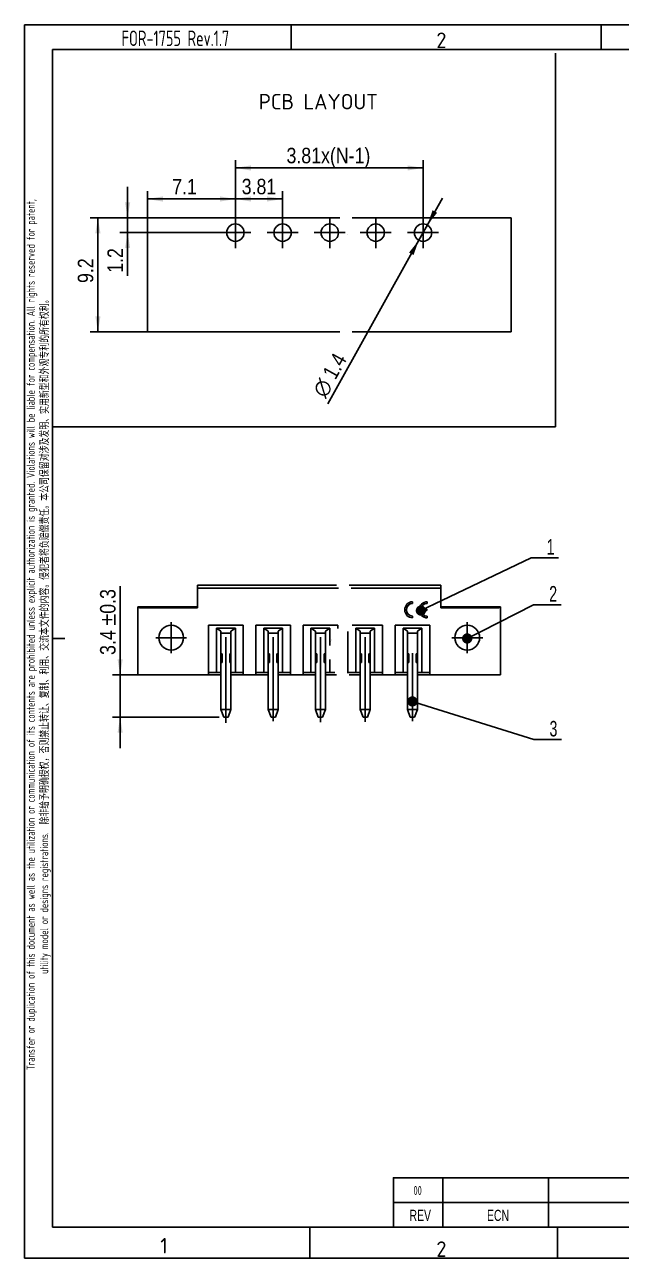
# Model space of a CAD drawing. Header units: millimetres. Extents: x 6 to 292, y 5 to 204.
# Drawn here: x 5.5 to 101.8, y 5 to 204 of the extents above; entities that cross this region are included whole.
import ezdxf
from ezdxf import colors
from ezdxf.entities.mleader import LeaderData, LeaderLine
from ezdxf.enums import TextEntityAlignment as Align
from ezdxf.lldxf.tags import DXFTag
from ezdxf.math import Vec2, Vec3

# ---------------------------------------------------------------- set-up
doc = ezdxf.new("R2010")
doc.units = ezdxf.units.MM
for name, color, linetype in [('200000146', 7, 'Continuous'), ('200000148', 7, 'Continuous'), ('200011556', 7, 'Continuous'), ('Default', 7, 'Continuous'), ('DV10_尺寸层', 7, 'Continuous'), ('DV11_尺寸层', 7, 'Continuous'), ('TEXT', 7, 'Continuous'), ('图框', 7, 'Continuous'), ('尺寸层', 7, 'Continuous'), ('细实线', 7, 'Continuous'), ('轮廓线', 7, 'Continuous')]:
    doc.layers.add(name, color=color, linetype=linetype)
doc.styles.add('SEACAD_Arial_Narrow', font='ARIALN.TTF')
doc.styles.add('SEACAD_Solid_Edge_ANSI', font='seans.ttf')
doc.styles.add('SEACAD_Solid_Edge_ANSI1_Symbols', font='semeca1.ttf')
tags = doc.linetypes.add('CENTER2', pattern=[28.575, 19.05, -3.175, 3.175, -3.175]).pattern_tags.tags
tags[10:11] = [DXFTag(74, 4), DXFTag(75, 0), DXFTag(340, '0'), DXFTag(46, 0.0), DXFTag(50, 0.0), DXFTag(44, 0.0), DXFTag(45, 0.0)]
tags[8:9] = [DXFTag(74, 4), DXFTag(75, 0), DXFTag(340, '0'), DXFTag(46, 0.0), DXFTag(50, 0.0), DXFTag(44, 0.0), DXFTag(45, 0.0)]
tags[6:7] = [DXFTag(74, 4), DXFTag(75, 0), DXFTag(340, '0'), DXFTag(46, 0.0), DXFTag(50, 0.0), DXFTag(44, 0.0), DXFTag(45, 0.0)]
tags[4:5] = [DXFTag(74, 4), DXFTag(75, 0), DXFTag(340, '0'), DXFTag(46, 0.0), DXFTag(50, 0.0), DXFTag(44, 0.0), DXFTag(45, 0.0)]
tags = doc.linetypes.add('DIVIDE2', pattern=[15.875, 6.35, -3.175, 0, -3.175, 0, -3.175]).pattern_tags.tags
tags[14:15] = [DXFTag(74, 4), DXFTag(75, 0), DXFTag(340, '0'), DXFTag(46, 0.0), DXFTag(50, 0.0), DXFTag(44, 0.0), DXFTag(45, 0.0)]
tags[12:13] = [DXFTag(74, 4), DXFTag(75, 0), DXFTag(340, '0'), DXFTag(46, 0.0), DXFTag(50, 0.0), DXFTag(44, 0.0), DXFTag(45, 0.0)]
tags[10:11] = [DXFTag(74, 4), DXFTag(75, 0), DXFTag(340, '0'), DXFTag(46, 0.0), DXFTag(50, 0.0), DXFTag(44, 0.0), DXFTag(45, 0.0)]
tags[8:9] = [DXFTag(74, 4), DXFTag(75, 0), DXFTag(340, '0'), DXFTag(46, 0.0), DXFTag(50, 0.0), DXFTag(44, 0.0), DXFTag(45, 0.0)]
tags[6:7] = [DXFTag(74, 4), DXFTag(75, 0), DXFTag(340, '0'), DXFTag(46, 0.0), DXFTag(50, 0.0), DXFTag(44, 0.0), DXFTag(45, 0.0)]
tags[4:5] = [DXFTag(74, 4), DXFTag(75, 0), DXFTag(340, '0'), DXFTag(46, 0.0), DXFTag(50, 0.0), DXFTag(44, 0.0), DXFTag(45, 0.0)]
tags = doc.linetypes.add('HIDDEN2', pattern=[4.7625, 3.175, -1.5875]).pattern_tags.tags
tags[6:7] = [DXFTag(74, 4), DXFTag(75, 0), DXFTag(340, '0'), DXFTag(46, 0.0), DXFTag(50, 0.0), DXFTag(44, 0.0), DXFTag(45, 0.0)]
tags[4:5] = [DXFTag(74, 4), DXFTag(75, 0), DXFTag(340, '0'), DXFTag(46, 0.0), DXFTag(50, 0.0), DXFTag(44, 0.0), DXFTag(45, 0.0)]
doc.dimstyles.new('DEGSON', dxfattribs={"dimtxt": 2.5, "dimasz": 2.5, "dimexe": 1.25, "dimexo": 0.75, "dimgap": 0.75, "dimtad": 1, "dimdec": 3, "dimlfac": 0.5, "dimdsep": 46, "dimtxsty": 'SEACAD_Arial_Narrow', "dimblk1": '_SE_FILLED', "dimblk2": '_SE_FILLED', "dimsah": 1, "dimcen": 1.25, "dimadec": 1, "dimazin": 0, "dimtfac": 0.7, "dimtdec": 3, "dimtmove": 0, "dimatfit": 3, "dimfxl": 1, "dimtolj": 1, "dimarcsym": 0})

# ---------------------------------------------------------------- blocks, each defined once
blk = doc.blocks.new('SEANNOT_GROUP')
at = {"layer": '尺寸层', "color": 7, "linetype": 'CENTER2'}
for p, q in [((39.5, 172.95), (39.5, 167.95)), ((42, 170.45), (37, 170.45))]:
    blk.add_line(p, q, dxfattribs=at)
blk = doc.blocks.new('SEANNOT_GROUP1')
at = {"layer": '尺寸层', "color": 7, "linetype": 'CENTER2'}
for p, q in [((47.12, 172.95), (47.12, 167.95)), ((49.62, 170.45), (44.62, 170.45))]:
    blk.add_line(p, q, dxfattribs=at)
blk = doc.blocks.new('SEANNOT_GROUP2')
at = {"layer": '尺寸层', "color": 7, "linetype": 'CENTER2'}
for p, q in [((54.74, 172.95), (54.74, 167.95)), ((57.24, 170.45), (52.24, 170.45))]:
    blk.add_line(p, q, dxfattribs=at)
blk = doc.blocks.new('SEANNOT_GROUP3')
at = {"layer": '尺寸层', "color": 7, "linetype": 'CENTER2'}
for p, q in [((62.16, 172.95), (62.16, 167.95)), ((64.66, 170.45), (59.66, 170.45))]:
    blk.add_line(p, q, dxfattribs=at)
blk = doc.blocks.new('SEANNOT_GROUP4')
at = {"layer": '尺寸层', "color": 7, "linetype": 'CENTER2'}
for p, q in [((69.78, 172.95), (69.78, 167.95)), ((72.28, 170.45), (67.28, 170.45))]:
    blk.add_line(p, q, dxfattribs=at)
blk = doc.blocks.new('SEANNOT_GROUP24')
at = {"layer": '尺寸层', "color": 7, "linetype": 'CENTER2'}
for p, q in [((76.91, 107.61), (76.91, 102.61)), ((79.41, 105.11), (74.41, 105.11))]:
    blk.add_line(p, q, dxfattribs=at)
blk = doc.blocks.new('SEANNOT_GROUP25')
at = {"layer": '尺寸层', "color": 7, "linetype": 'CENTER2'}
for p, q in [((29.14, 107.61), (29.14, 102.61)), ((31.64, 105.11), (26.64, 105.11))]:
    blk.add_line(p, q, dxfattribs=at)
blk = doc.blocks.new('SEANNOT_GROUP26')
at = {"layer": '尺寸层', "color": 7, "linetype": 'CENTER2'}
blk.add_line((37.98, 105.21), (37.98, 91.39), dxfattribs=at)
blk = doc.blocks.new('SEANNOT_GROUP27')
at = {"layer": '尺寸层', "color": 7, "linetype": 'CENTER2'}
blk.add_line((45.6, 105.21), (45.6, 91.66), dxfattribs=at)
blk = doc.blocks.new('SEANNOT_GROUP28')
at = {"layer": '尺寸层', "color": 7, "linetype": 'CENTER2'}
blk.add_line((53.22, 105.21), (53.22, 91.5), dxfattribs=at)
blk = doc.blocks.new('SEANNOT_GROUP29')
at = {"layer": '尺寸层', "color": 7, "linetype": 'CENTER2'}
blk.add_line((60.45, 105.21), (60.45, 91.55), dxfattribs=at)
blk = doc.blocks.new('SEANNOT_GROUP30')
at = {"layer": '尺寸层', "color": 7, "linetype": 'CENTER2'}
blk.add_line((68.07, 102.61), (68.07, 91.66), dxfattribs=at)
blk = doc.blocks.new('_DOT')
at = {"color": 0}
blk.add_line((0, 0), (-1, 0), dxfattribs=at)
at = {"color": 0, "const_width": 0.333}
blk.add_lwpolyline([(-0.1665, 0, 1), (0.1665, 0, 1)], format="xyb", close=True, dxfattribs=at)
blk = doc.blocks.new('SE10')
at = {"layer": 'DV10_尺寸层', "color": 7, "linetype": 'HIDDEN2'}
for p, q in [((26.6, 172.85), (25.3, 172.85)), ((25.3, 170.45), (25.3, 172.85)), ((26.6, 172.85), (56.36, 172.85)), ((25.3, 170.45), (25.3, 154.45)), ((25.3, 154.45), (56.36, 154.45))]:
    blk.add_line(p, q, dxfattribs=at)
at = {"layer": 'DV10_尺寸层', "color": 7, "linetype": 'Continuous'}
for centre in [(39.5, 170.45), (47.12, 170.45), (54.74, 170.45)]:
    blk.add_circle(centre, 1.4, dxfattribs=at)
blk = doc.blocks.new('SE11')
at = {"layer": 'DV11_尺寸层', "color": 7, "linetype": 'HIDDEN2'}
for p, q in [((58.36, 172.85), (82.68, 172.85)), ((82.68, 172.85), (83.98, 172.85)), ((83.98, 154.45), (83.98, 172.85)), ((58.36, 154.45), (83.98, 154.45))]:
    blk.add_line(p, q, dxfattribs=at)
at = {"layer": 'DV11_尺寸层', "color": 7, "linetype": 'Continuous'}
for centre in [(62.16, 170.45), (69.78, 170.45)]:
    blk.add_circle(centre, 1.4, dxfattribs=at)
blk = doc.blocks.new('DMBLK1')
at = {"layer": '尺寸层', "linetype": 'Continuous'}
for points in [[(16.9, 170.35), (17.74, 170.35), (17.32, 172.85)], [(16.9, 156.95), (17.32, 154.45), (17.74, 156.95)]]:
    blk.add_hatch(color=7, dxfattribs=at).paths.add_polyline_path(points)
at = {"layer": '尺寸层', "color": 7, "linetype": 'Continuous'}
for p, q in [((31.5, 172.85), (16.07, 172.85)), ((17.32, 154.45), (17.32, 172.85)), ((30.1, 154.45), (16.07, 154.45))]:
    blk.add_line(p, q, dxfattribs=at)
at = {"layer": '尺寸层', "color": 7, "linetype": 'Continuous', "style": 'SEACAD_Arial_Narrow'}
blk.add_text('9.2', height=2.5, rotation=90, dxfattribs=at).set_placement((14.07, 162.33), align=Align.TOP_LEFT)
blk = doc.blocks.new('_SE_FILLED')
at = {"color": 0}
blk.add_line((0, 0), (-1, 0), dxfattribs=at)
blk.add_solid([(0, 0), (-1, -0.1665), (-1, 0.1665), (0, 0)], dxfattribs=at)
blk = doc.blocks.new('DMBLK2')
at = {"layer": '尺寸层', "linetype": 'Continuous'}
for points in [[(27.8, 176.3), (25.3, 175.88), (27.8, 175.46)], [(37, 176.3), (37, 175.46), (39.5, 175.88)]]:
    blk.add_hatch(color=7, dxfattribs=at).paths.add_polyline_path(points)
at = {"layer": '尺寸层', "color": 7, "linetype": 'Continuous'}
for p, q in [((25.3, 171.2), (25.3, 177.13)), ((39.5, 171.2), (39.5, 177.13)), ((25.3, 175.88), (39.5, 175.88))]:
    blk.add_line(p, q, dxfattribs=at)
at = {"layer": '尺寸层', "color": 7, "linetype": 'Continuous', "style": 'SEACAD_Arial_Narrow'}
blk.add_text('7.1', height=2.5, dxfattribs=at).set_placement((29.31, 179.13), align=Align.TOP_LEFT)
blk = doc.blocks.new('DMBLK3')
at = {"layer": '尺寸层', "linetype": 'Continuous'}
for points in [[(21.7, 175.35), (22.11, 172.85), (22.53, 175.35)], [(21.7, 167.95), (22.53, 167.95), (22.11, 170.45)]]:
    blk.add_hatch(color=7, dxfattribs=at).paths.add_polyline_path(points)
at = {"layer": '尺寸层', "color": 7, "linetype": 'Continuous'}
for p, q in [((22.11, 177.85), (22.11, 163.47)), ((25.85, 172.85), (20.86, 172.85)), ((38.75, 170.45), (20.86, 170.45))]:
    blk.add_line(p, q, dxfattribs=at)
at = {"layer": '尺寸层', "color": 7, "linetype": 'Continuous', "style": 'SEACAD_Arial_Narrow'}
blk.add_text('1.2', height=2.5, rotation=90, dxfattribs=at).set_placement((18.86, 163.97), align=Align.TOP_LEFT)
blk = doc.blocks.new('DMBLK4')
at = {"layer": '尺寸层', "linetype": 'Continuous'}
for points in [[(42, 176.3), (39.5, 175.89), (42, 175.47)], [(44.62, 176.3), (44.62, 175.47), (47.12, 175.89)]]:
    blk.add_hatch(color=7, dxfattribs=at).paths.add_polyline_path(points)
at = {"layer": '尺寸层', "color": 7, "linetype": 'Continuous'}
for p, q in [((39.5, 171.2), (39.5, 177.14)), ((47.12, 171.2), (47.12, 177.14)), ((39.5, 175.89), (47.12, 175.89))]:
    blk.add_line(p, q, dxfattribs=at)
at = {"layer": '尺寸层', "color": 7, "linetype": 'Continuous', "style": 'SEACAD_Arial_Narrow'}
blk.add_text('3.81', height=2.5, dxfattribs=at).set_placement((40.52, 179.14), align=Align.TOP_LEFT)
blk = doc.blocks.new('DMBLK5')
at = {"layer": '尺寸层', "linetype": 'Continuous'}
for points in [[(42, 181.3), (39.5, 180.89), (42, 180.47)], [(67.28, 181.3), (67.28, 180.47), (69.78, 180.89)]]:
    blk.add_hatch(color=7, dxfattribs=at).paths.add_polyline_path(points)
at = {"layer": '尺寸层', "color": 7, "linetype": 'Continuous'}
for p, q in [((39.5, 171.2), (39.5, 182.14)), ((69.78, 171.2), (69.78, 182.14)), ((39.5, 180.89), (69.78, 180.89))]:
    blk.add_line(p, q, dxfattribs=at)
at = {"layer": '尺寸层', "color": 7, "linetype": 'Continuous', "style": 'SEACAD_Arial_Narrow'}
blk.add_text('3.81x(N-1)', height=2.5, dxfattribs=at).set_placement((47.75, 184.14), align=Align.TOP_LEFT)
blk = doc.blocks.new('DMBLK6')
at = {"layer": '尺寸层', "linetype": 'Continuous'}
for points in [[(72.05, 173.65), (71.32, 174.06), (70.47, 171.67)], [(68.25, 166.84), (69.1, 169.22), (67.52, 167.24)]]:
    blk.add_hatch(color=7, dxfattribs=at).paths.add_polyline_path(points)
at = {"layer": '尺寸层', "color": 7, "linetype": 'Continuous'}
for p, q in [((72.9, 176.04), (69.1, 169.22)), ((69.1, 169.22), (54.42, 142.86))]:
    blk.add_line(p, q, dxfattribs=at)
for s, style, p in [('1.4', 'SEACAD_Arial_Narrow', (53.45, 147.8)), ('O', 'SEACAD_Solid_Edge_ANSI1_Symbols', (51.82, 144.87))]:
    blk.add_text(s, height=2.5, rotation=60.8814, dxfattribs=dict(at, style=style)).set_placement(p, align=Align.TOP_LEFT)
blk = doc.blocks.new('SE12')
at = {"layer": '200000146', "color": 7, "linetype": 'Continuous'}
for p, q in [((37.18, 93.51), (37.18, 99.51)), ((38.78, 93.51), (38.78, 99.51)), ((44.8, 93.51), (44.8, 99.51)), ((46.4, 93.51), (46.4, 99.51)), ((52.42, 93.51), (52.42, 99.51)), ((54.02, 93.51), (54.02, 99.51)), ((37.18, 93.51), (38.78, 93.51)), ((37.18, 93.51), (37.63, 92.31)), ((37.63, 92.31), (38.33, 92.31)), ((38.33, 92.31), (38.78, 93.51)), ((44.8, 93.51), (46.4, 93.51)), ((44.8, 93.51), (45.25, 92.31)), ((45.25, 92.31), (45.95, 92.31)), ((45.95, 92.31), (46.4, 93.51)), ((52.42, 93.51), (54.02, 93.51)), ((52.42, 93.51), (52.87, 92.31)), ((52.87, 92.31), (53.57, 92.31)), ((53.57, 92.31), (54.02, 93.51))]:
    blk.add_line(p, q, dxfattribs=at)
at = {"layer": '200000148', "color": 7, "linetype": 'Continuous'}
for p, q in [((37.18, 102.51), (37.38, 102.51)), ((37.38, 102.51), (37.38, 101.11)), ((38.78, 102.51), (38.58, 102.51)), ((38.58, 101.11), (38.58, 102.51)), ((44.8, 102.51), (45, 102.51)), ((45, 102.51), (45, 101.11)), ((46.4, 102.51), (46.2, 102.51)), ((46.2, 101.11), (46.2, 102.51)), ((52.42, 102.51), (52.62, 102.51)), ((52.62, 102.51), (52.62, 101.11)), ((54.02, 102.51), (53.82, 102.51)), ((53.82, 101.11), (53.82, 102.51)), ((37.18, 101.11), (37.38, 101.11)), ((37.18, 93.51), (37.18, 99.51)), ((38.78, 101.11), (38.58, 101.11)), ((38.78, 93.51), (38.78, 99.51)), ((44.8, 101.11), (45, 101.11)), ((44.8, 93.51), (44.8, 99.51)), ((46.4, 101.11), (46.2, 101.11)), ((46.4, 93.51), (46.4, 99.51)), ((52.42, 101.11), (52.62, 101.11)), ((52.42, 93.51), (52.42, 99.51)), ((54.02, 101.11), (53.82, 101.11)), ((54.02, 93.51), (54.02, 99.51)), ((37.18, 93.51), (38.78, 93.51)), ((37.18, 93.51), (37.63, 92.31)), ((37.63, 92.31), (38.33, 92.31)), ((38.33, 92.31), (38.78, 93.51)), ((44.8, 93.51), (46.4, 93.51)), ((44.8, 93.51), (45.25, 92.31)), ((45.25, 92.31), (45.95, 92.31)), ((45.95, 92.31), (46.4, 93.51)), ((52.42, 93.51), (54.02, 93.51)), ((52.42, 93.51), (52.87, 92.31)), ((52.87, 92.31), (53.57, 92.31)), ((53.57, 92.31), (54.02, 93.51))]:
    blk.add_line(p, q, dxfattribs=at)
at = {"layer": '200011556', "color": 7, "linetype": 'Continuous'}
for p, q in [((55.84, 113.59), (33.38, 113.59)), ((33.38, 113.19), (33.38, 113.59)), ((33.38, 113.11), (33.38, 113.19)), ((56.16, 113.11), (33.38, 113.11)), ((33.38, 112.11), (33.38, 113.11)), ((33.38, 112.11), (33.38, 109.91)), ((23.78, 99.11), (23.78, 110.11)), ((23.78, 110.11), (33.38, 110.11)), ((23.78, 110.11), (24.08, 109.92)), ((25.08, 109.91), (33.38, 109.91)), ((35.18, 99.11), (35.18, 107.11)), ((40.78, 107.11), (35.18, 107.11)), ((36.46, 106.63), (36.46, 99.51)), ((39.5, 106.63), (36.46, 106.63)), ((36.46, 106.63), (37.18, 106.18)), ((37.18, 99.51), (37.18, 106.18)), ((37.18, 105.83), (38.78, 105.83)), ((38.78, 106.18), (39.5, 106.63)), ((38.78, 99.51), (38.78, 106.18)), ((39.5, 99.51), (39.5, 106.63)), ((40.78, 99.11), (40.78, 107.11)), ((42.8, 99.11), (42.8, 107.11)), ((48.4, 107.11), (42.8, 107.11)), ((44.08, 106.63), (44.08, 99.51)), ((47.12, 106.63), (44.08, 106.63)), ((44.08, 106.63), (44.8, 106.18)), ((44.8, 99.51), (44.8, 106.18)), ((44.8, 105.83), (46.4, 105.83)), ((46.4, 106.18), (47.12, 106.63)), ((46.4, 99.51), (46.4, 106.18)), ((47.12, 99.51), (47.12, 106.63)), ((48.4, 99.11), (48.4, 107.11)), ((50.42, 99.11), (50.42, 107.11)), ((56.02, 107.11), (50.42, 107.11)), ((51.7, 106.63), (51.7, 99.51)), ((54.74, 106.63), (51.7, 106.63)), ((51.7, 106.63), (52.42, 106.18)), ((52.42, 99.51), (52.42, 106.18)), ((52.42, 105.83), (54.02, 105.83)), ((54.02, 106.18), (54.74, 106.63)), ((54.02, 99.51), (54.02, 106.18)), ((54.74, 103.87), (54.74, 106.63)), ((56.02, 106.61), (56.02, 107.11)), ((54.74, 99.51), (54.74, 101.59)), ((35.18, 99.51), (36.46, 99.51)), ((37.18, 99.51), (36.46, 99.51)), ((39.5, 99.51), (38.78, 99.51)), ((39.5, 99.51), (40.78, 99.51)), ((42.8, 99.51), (44.08, 99.51)), ((44.8, 99.51), (44.08, 99.51)), ((47.12, 99.51), (46.4, 99.51)), ((47.12, 99.51), (48.4, 99.51)), ((50.42, 99.51), (51.7, 99.51)), ((52.42, 99.51), (51.7, 99.51)), ((54.74, 99.51), (54.02, 99.51)), ((54.74, 99.51), (55.56, 99.51)), ((24.08, 99.11), (23.78, 99.11)), ((25.08, 99.11), (24.08, 99.11)), ((35.18, 99.11), (25.08, 99.11)), ((35.18, 99.11), (37.18, 99.11)), ((38.78, 99.11), (40.78, 99.11)), ((42.8, 99.11), (40.78, 99.11)), ((42.8, 99.11), (44.8, 99.11)), ((46.4, 99.11), (48.4, 99.11)), ((50.42, 99.11), (48.4, 99.11)), ((50.42, 99.11), (52.42, 99.11)), ((54.02, 99.11), (55.84, 99.11))]:
    blk.add_line(p, q, dxfattribs=at)
blk.add_circle((29.14, 105.11), 2, dxfattribs=at)
blk.add_ellipse((25.08, 109.92), major_axis=(-1, 0), ratio=0.01087, start_param=0.017446, end_param=1.570796, dxfattribs=at)
blk = doc.blocks.new('SE13')
at = {"layer": '200000146', "color": 7, "linetype": 'Continuous'}
for p, q in [((59.65, 93.51), (59.65, 99.51)), ((61.25, 93.51), (61.25, 99.51)), ((67.27, 93.51), (67.27, 99.51)), ((68.87, 93.51), (68.87, 99.51)), ((59.65, 93.51), (61.25, 93.51)), ((59.65, 93.51), (60.1, 92.31)), ((60.1, 92.31), (60.8, 92.31)), ((60.8, 92.31), (61.25, 93.51)), ((67.27, 93.51), (68.87, 93.51)), ((67.27, 93.51), (67.72, 92.31)), ((67.72, 92.31), (68.42, 92.31)), ((68.42, 92.31), (68.87, 93.51))]:
    blk.add_line(p, q, dxfattribs=at)
at = {"layer": '200000148', "color": 7, "linetype": 'Continuous'}
for p, q in [((59.65, 102.51), (59.85, 102.51)), ((59.85, 102.51), (59.85, 101.11)), ((61.25, 102.51), (61.05, 102.51)), ((61.05, 101.11), (61.05, 102.51)), ((67.27, 102.51), (67.47, 102.51)), ((67.47, 102.51), (67.47, 101.11)), ((68.87, 102.51), (68.67, 102.51)), ((68.67, 101.11), (68.67, 102.51)), ((59.65, 101.11), (59.85, 101.11)), ((59.65, 93.51), (59.65, 99.51)), ((61.25, 101.11), (61.05, 101.11)), ((61.25, 93.51), (61.25, 99.51)), ((67.27, 101.11), (67.47, 101.11)), ((67.27, 93.51), (67.27, 99.51)), ((68.87, 101.11), (68.67, 101.11)), ((68.87, 93.51), (68.87, 99.51)), ((59.65, 93.51), (61.25, 93.51)), ((59.65, 93.51), (60.1, 92.31)), ((60.1, 92.31), (60.8, 92.31)), ((60.8, 92.31), (61.25, 93.51)), ((67.27, 93.51), (68.87, 93.51)), ((67.27, 93.51), (67.72, 92.31)), ((67.72, 92.31), (68.42, 92.31)), ((68.42, 92.31), (68.87, 93.51))]:
    blk.add_line(p, q, dxfattribs=at)
at = {"layer": '200011556', "color": 7, "linetype": 'Continuous'}
for p, q in [((72.67, 113.59), (57.84, 113.59)), ((72.67, 113.59), (72.67, 113.19)), ((72.67, 113.11), (58.16, 113.11)), ((72.67, 113.11), (72.67, 113.19)), ((72.67, 113.11), (72.67, 112.11)), ((72.67, 109.91), (72.67, 112.11)), ((68.07, 110.91), (68.07, 110.65)), ((69.44, 109.74), (70.4, 109.74)), ((70.4, 109.48), (69.44, 109.48)), ((70.4, 109.74), (70.4, 109.48)), ((70.47, 110.91), (70.47, 110.65)), ((82.27, 110.11), (72.67, 110.11)), ((80.97, 109.91), (72.67, 109.91)), ((81.96, 109.92), (82.27, 110.11)), ((82.27, 99.11), (82.27, 110.11)), ((68.07, 108.58), (68.07, 108.32)), ((70.47, 108.57), (70.47, 108.31)), ((57.65, 99.38), (57.65, 106.09)), ((58.32, 107.11), (63.25, 107.11)), ((58.93, 99.51), (58.93, 106.63)), ((61.97, 106.63), (58.93, 106.63)), ((58.93, 106.63), (59.65, 106.18)), ((59.65, 99.51), (59.65, 106.18)), ((59.65, 105.83), (61.25, 105.83)), ((61.25, 106.18), (61.97, 106.63)), ((61.25, 99.51), (61.25, 106.18)), ((61.97, 106.63), (61.97, 99.51)), ((63.25, 99.11), (63.25, 107.11)), ((65.27, 99.11), (65.27, 107.11)), ((65.27, 107.11), (70.87, 107.11)), ((66.55, 99.51), (66.55, 106.63)), ((69.59, 106.63), (66.55, 106.63)), ((66.55, 106.63), (67.27, 106.18)), ((67.27, 99.51), (67.27, 106.18)), ((67.27, 105.83), (68.87, 105.83)), ((68.87, 106.18), (69.59, 106.63)), ((68.87, 99.51), (68.87, 106.18)), ((69.59, 106.63), (69.59, 99.51)), ((70.87, 99.11), (70.87, 107.11)), ((58.93, 99.51), (57.65, 99.51)), ((59.65, 99.51), (58.93, 99.51)), ((61.97, 99.51), (61.25, 99.51)), ((63.25, 99.51), (61.97, 99.51)), ((66.55, 99.51), (65.27, 99.51)), ((67.27, 99.51), (66.55, 99.51)), ((69.59, 99.51), (68.87, 99.51)), ((70.87, 99.51), (69.59, 99.51)), ((59.65, 99.11), (57.84, 99.11)), ((63.25, 99.11), (61.25, 99.11)), ((65.27, 99.11), (63.25, 99.11)), ((67.27, 99.11), (65.27, 99.11)), ((70.87, 99.11), (68.87, 99.11)), ((80.97, 99.11), (70.87, 99.11)), ((81.96, 99.11), (80.97, 99.11)), ((82.27, 99.11), (81.96, 99.11))]:
    blk.add_line(p, q, dxfattribs=at)
blk.add_circle((76.91, 105.11), 2, dxfattribs=at)
for centre, radius, start, end in [((68.13, 109.61), 1.3, 92.6454, 267.3546), ((68.13, 109.61), 1.04, 93.3074, 266.6926), ((70.47, 109.61), 1.3, 90, 270), ((70.47, 109.61), 1.04, 90, 172.8192), ((70.47, 109.61), 1.04, 187.1808, 270)]:
    blk.add_arc(centre, radius, start, end, dxfattribs=at)
blk.add_ellipse((80.97, 109.92), major_axis=(1, 0), ratio=0.01087, start_param=4.71239, end_param=6.265734, dxfattribs=at)
blk = doc.blocks.new('SE14')
at = {"layer": '尺寸层', "color": 7, "linetype": 'DIVIDE2', "const_width": 0.00013}
for points in [[(56.36, 154.45, -0.333333), (56.36, 163.65, 0.333333), (56.36, 172.85, 0.333333)], [(58.36, 154.45, -0.333333), (58.36, 163.65, 0.333333), (58.36, 172.85, 0.333333)]]:
    blk.add_lwpolyline(points, format="xyb", dxfattribs=at)
blk = doc.blocks.new('SE18')
at = {"layer": '尺寸层', "color": 7, "linetype": 'DIVIDE2', "const_width": 0.00013}
for points in [[(55.84, 99.11, -0.333333), (55.84, 106.35, 0.333333), (55.84, 113.59, 0.333333)], [(57.84, 99.11, -0.333333), (57.84, 106.35, 0.333333), (57.84, 113.59, 0.333333)]]:
    blk.add_lwpolyline(points, format="xyb", dxfattribs=at)
blk = doc.blocks.new('DMBLK15')
at = {"layer": '尺寸层', "linetype": 'Continuous'}
for points in [[(20.49, 101.61), (20.91, 99.11), (21.32, 101.61)], [(20.49, 89.81), (21.32, 89.81), (20.91, 92.31)]]:
    blk.add_hatch(color=7, dxfattribs=at).paths.add_polyline_path(points)
at = {"layer": '尺寸层', "color": 7, "linetype": 'Continuous'}
for p, q in [((20.91, 113.41), (20.91, 87.31)), ((34.43, 99.11), (19.66, 99.11)), ((36.88, 92.31), (19.66, 92.31))]:
    blk.add_line(p, q, dxfattribs=at)
at = {"layer": '尺寸层', "color": 7, "linetype": 'Continuous', "style": 'SEACAD_Arial_Narrow'}
for s, p in [('±0.3', (17.66, 107.06)), ('3.4', (17.66, 102.33))]:
    blk.add_text(s, height=2.5, rotation=90, dxfattribs=at).set_placement(p, align=Align.TOP_LEFT)
blk = doc.blocks.new('SE20')
at = {"layer": '细实线', "color": 7, "linetype": 'Continuous'}
for p, q in [((73, 18), (73, 14)), ((90, 18), (90, 14)), ((140, 18), (140, 14)), ((153, 18), (153, 14)), ((65, 14), (167, 14)), ((73, 14), (73, 10)), ((90, 14), (90, 10)), ((140, 14), (140, 10)), ((153, 14), (153, 10))]:
    blk.add_line(p, q, dxfattribs=at)
blk.add_lwpolyline([(65, 10), (65, 18), (167, 18), (167, 10), (65, 10)], dxfattribs=at)
at = {"layer": '细实线', "color": 7, "linetype": 'Continuous', "style": 'SEACAD_Solid_Edge_ANSI', "width": 0.7}
for s, p in [('REV', (67.6, 12.83)), ('ECN', (80.1, 12.83)), ('DESCRIPTION', (109.87, 12.83)), ('DRFT', (144.63, 12.83)), ('DATE', (158.13, 12.83))]:
    blk.add_text(s, height=1.8, dxfattribs=at).set_placement(p, align=Align.TOP_LEFT)
blk = doc.blocks.new('A4-drawing_frame')
at = {"layer": '细实线', "color": 7, "linetype": 'Continuous'}
for p, q in [((-286.5, 199), (0, 199)), ((-286.5, 199), (-286.5, 0)), ((-243.5, 195), (-243.5, 199)), ((-193.5, 195), (-193.5, 199)), ((-280.03, 100), (-282.03, 100)), ((-240.5, 5), (-240.5, 0)), ((-200.5, 5), (-200.5, 0)), ((-286.5, 0), (0, 0))]:
    blk.add_line(p, q, dxfattribs=at)
at = {"layer": '轮廓线', "color": 7, "linetype": 'Continuous'}
for p, q in [((-282, 195), (-282, 5)), ((-282, 195), (-5, 195)), ((-282, 5), (-5, 5))]:
    blk.add_line(p, q, dxfattribs=at)
at = {"layer": 'TEXT', "insert": (-262.18, 195.55), "char_height": 2.5, "width": 31.3347, "attachment_point": 8, "style": 'SEACAD_Solid_Edge_ANSI'}
blk.add_mtext('{\\fSolid Edge ANSI|b0||i0||c0|p34;\\C7;\\H2.5;\\W0.7;FOR-1755 Rev.1.7}', dxfattribs=at)
at = {"layer": 'TEXT', "char_height": 2.5, "width": 1.8836, "attachment_point": 7}
for s, insert in [('{\\fSolid Edge ANSI|b0||i0||c0|p34;\\C7;\\H2.5;\\W1.;2}', (-220.07, 195.24)), ('{\\fSolid Edge ANSI|b0||i0||c0|p34;\\C7;\\H2.5;\\W1.;1}', (-264.62, 0.79)), ('{\\fSolid Edge ANSI|b0||i0||c0|p34;\\C7;\\H2.5;\\W1.;2}', (-220.07, 0.24))]:
    blk.add_mtext(s, dxfattribs=dict(at, insert=insert))
at = {"layer": 'TEXT', "insert": (-286.17, 100.61), "char_height": 1.3, "width": 171.2178, "attachment_point": 2, "rotation": 90, "style": 'SEACAD_Solid_Edge_ANSI'}
blk.add_mtext('{\\fSolid Edge ANSI|b0||i0||c0|p34;\\C7;\\H1.3;\\W0.7;Transfer or duplication of this document as well as the utilization or communication of its contents are prohibited unless explicit authorization is granted. Violations will be liable for compensation. All rights reserved for patent, \\P}{\\fSolid Edge ANSI|b0||i0||c0|p34;\\C7;\\H1.3;\\W0.7;utility model or designs registrations.  除非给予明确授权，否则禁止转让、复制、利用、交流本文件的内容。侵犯者将负赔偿责任。本公司保留对涉及发明、实用新型和外观专利的所有权利。}', dxfattribs=at)

msp = doc.modelspace()

# ---------------------------------------------------------------- linework, layer by layer
at = {"layer": '尺寸层', "color": 7, "linetype": 'Continuous'}
for p, q in [((91.1326, 199.4002), (91.1326, 139.1096)), ((91.1326, 139.1096), (9.9596, 139.1096))]:
    msp.add_line(p, q, dxfattribs=at)

# ---------------------------------------------------------------- block references
at = {"layer": '图框', "color": 7}
msp.add_blockref('A4-drawing_frame', (292, 5), dxfattribs=at)
at = {"layer": '尺寸层'}
for name in ['SE10', 'SEANNOT_GROUP', 'SEANNOT_GROUP1', 'SEANNOT_GROUP2', 'SE14', 'SE11', 'SEANNOT_GROUP3', 'SEANNOT_GROUP4', 'SE12', 'SE18', 'SE13', 'SEANNOT_GROUP25', 'SEANNOT_GROUP24', 'SEANNOT_GROUP26', 'SEANNOT_GROUP27', 'SEANNOT_GROUP28', 'SEANNOT_GROUP29', 'SEANNOT_GROUP30']:
    msp.add_blockref(name, (0, 0), dxfattribs=at)
at = {"layer": '细实线'}
msp.add_blockref('SE20', (0, 0), dxfattribs=at)

# ---------------------------------------------------------------- texts
at = {"layer": '尺寸层', "insert": (43.2639, 191.5772), "char_height": 2.5, "width": 20.121962, "attachment_point": 4}
msp.add_mtext('{\\fSolid Edge ANSI|b0||i0||c0|p34;\\C7;\\H2.5;\\W1.;PCB LAYOUT}', dxfattribs=at)

# ---------------------------------------------------------------- dimensions: what is measured, and where the dimension line sits
at = {"layer": '尺寸层', "color": 7, "linetype": 'Continuous'}
for base, p1, p2, angle, text, picture, middle, dimtype in [((39.4966, 180.8866), (39.4966, 170.4469), (69.7842, 170.4469), 0, '\\A1;3.81x(N-1) {}', 'DMBLK5', (54.6404, 180.8866), 161), ((25.2966, 175.8799), (25.2966, 170.4469), (39.4966, 170.4469), 0, '\\A1;7.1', 'DMBLK2', (31.2949, 175.8799), 161), ((39.4966, 175.8866), (39.4966, 170.4469), (47.1166, 170.4469), 0, '\\A1;3.81', 'DMBLK4', (43.3066, 175.8866), 161), ((22.1124, 170.4469), (26.6004, 172.8469), (39.4966, 170.4469), 90, '\\A1;1.2', 'DMBLK3', (22.1124, 168.4478), 160), ((17.3187, 172.8469), (25.2966, 154.4469), (26.6004, 172.8469), 90, '\\A1;9.2', 'DMBLK1', (17.3187, 164.3202), 160), ((20.9078, 92.3138), (35.1807, 99.1138), (37.6307, 92.3138), 90, '\\A1;3.4 ±0.3', 'DMBLK15', (20.9078, 101.8349), 160)]:
    dim = msp.add_linear_dim(base=base, p1=p1, p2=p2, angle=angle, text=text, dimstyle='DEGSON', dxfattribs=at)
    dim.commit()
    dim.dimension.update_dxf_attribs({"geometry": picture, "text_midpoint": middle, "dimtype": dimtype})
dim = msp.add_diameter_dim_2p(p1=(70.4655, 171.6699), p2=(69.1029, 169.2238), text='\\A1;<>', dimstyle='DEGSON', override={"dimtmove": 1}, dxfattribs=at)
dim.commit()
dim.dimension.update_dxf_attribs({"geometry": 'DMBLK6', "text_midpoint": (58.4681, 150.1314), "dimtype": 163})

# ---------------------------------------------------------------- leaders
at = {"layer": 'Default', "color": 7, "linetype": 'Continuous'}
ml = msp.add_multileader_mtext('Standard', dxfattribs=at)
ml.set_content('{\\pxsm0.9;\\fSolid Edge ANSI|b0||i0||c0|p34;\\W0.7;00\\P}', color=256)
ml.set_leader_properties()
ml.set_arrow_properties(name='DOT')
ml.build(insert=Vec2(0, 0))
ml.multileader.update_dxf_attribs({"leader_type": 0, "dogleg_length": 0, "arrow_head_size": 1.44})
ctx = ml.context
ctx.base_point, ctx.char_height, ctx.arrow_head_size, ctx.landing_gap_size = Vec3(66.1895, 15.9385), 1.44, 1.44, 0.504
ctx.text_align_type = 1
ctx.mtext.insert, ctx.mtext.alignment = Vec3(68.9149, 16.665), 2
at = {"layer": '尺寸层', "color": 7, "linetype": 'Continuous'}
ml = msp.add_multileader_mtext('Standard', dxfattribs=at)
ml.set_content('{\\pxsm0.9;\\fArial Narrow|b0||i0||c0|p34;\\W0.8;1\\P}', color=256)
ml.set_leader_properties()
ml.set_arrow_properties(name='DOT')
ml.build(insert=Vec2(0, 0))
ml.multileader.update_dxf_attribs({"text_left_attachment_type": 5, "text_right_attachment_type": 5, "dogleg_length": 0.5102, "arrow_head_size": 2.5})
ctx = ml.context
ctx.base_point, ctx.char_height, ctx.arrow_head_size = Vec3(87.7303, 118.0043), 2.5, 2.5
ctx.left_attachment, ctx.right_attachment = 5, 5
notes = []
notes.append((ctx, [(0, (1, 1, 0), (87.22, 118.0043), (1, 0), 0.5102, [(0, [(69.4371, 109.4838)], 0, [])])]))
ctx.mtext.insert = Vec3(89.7303, 121.0143)
ml = msp.add_multileader_mtext('Standard', dxfattribs=at)
ml.set_content('{\\pxsm0.9;\\fArial Narrow|b0||i0||c0|p34;\\W0.8;2\\P}', color=256)
ml.set_leader_properties()
ml.set_arrow_properties(name='DOT')
ml.build(insert=Vec2(0, 0))
ml.multileader.update_dxf_attribs({"text_left_attachment_type": 5, "text_right_attachment_type": 5, "dogleg_length": 0.5102, "arrow_head_size": 2.5})
ctx = ml.context
ctx.base_point, ctx.char_height, ctx.arrow_head_size = Vec3(88.1418, 110.4362), 2.5, 2.5
ctx.left_attachment, ctx.right_attachment = 5, 5
notes.append((ctx, [(0, (1, 1, 0), (87.6315, 110.4362), (1, 0), 0.5102, [(0, [(76.909, 104.992)], 0, [])])]))
ctx.mtext.insert = Vec3(90.1418, 113.4462)
ml = msp.add_multileader_mtext('Standard', dxfattribs=at)
ml.set_content('{\\pxsm0.9;\\fArial Narrow|b0||i0||c0|p34;\\W0.8;3\\P}', color=256)
ml.set_leader_properties()
ml.set_arrow_properties(name='DOT')
ml.build(insert=Vec2(0, 0))
ml.multileader.update_dxf_attribs({"text_left_attachment_type": 5, "text_right_attachment_type": 5, "dogleg_length": 0.5102, "arrow_head_size": 2.5})
ctx = ml.context
ctx.base_point, ctx.char_height, ctx.arrow_head_size = Vec3(88.1907, 88.6784), 2.5, 2.5
ctx.left_attachment, ctx.right_attachment = 5, 5
notes.append((ctx, [(0, (1, 1, 0), (87.6805, 88.6784), (1, 0), 0.5102, [(0, [(68.069, 94.8331)], 0, [])])]))
ctx.mtext.insert = Vec3(90.1907, 91.6885)
for ctx, leaders in notes:
    for number, flags, end, landing, length, lines in leaders:
        leader = LeaderData()
        leader.index, (leader.has_last_leader_line, leader.has_dogleg_vector, leader.attachment_direction) = number, flags
        leader.last_leader_point, leader.dogleg_vector, leader.dogleg_length = Vec3(end), Vec3(landing), length
        for number, points, colour, breaks in lines:
            line = LeaderLine()
            line.index, line.vertices, line.color, line.breaks = number, Vec3.list(points), colors.encode_raw_color(colour), breaks
            leader.lines.append(line)
        ctx.leaders.append(leader)

doc.saveas('drawing.dxf')
